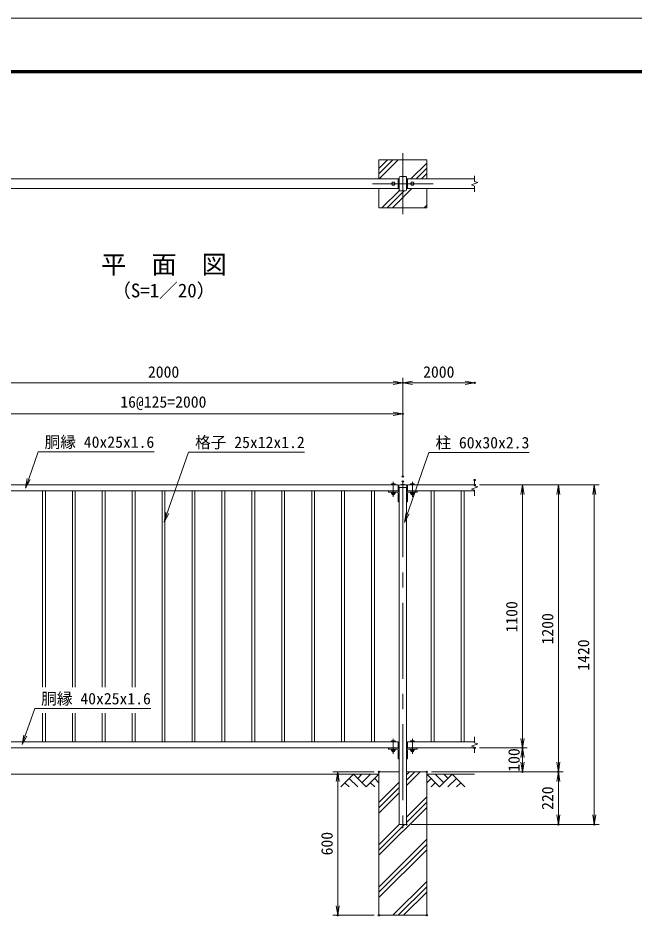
# Model space of a CAD drawing. Units: millimetres, scale not verified. Extents: x -4200 to 4200, y -2970 to 2970.
# Drawn here: x -2740 to -162, y -794 to 2970 of the extents above; entities that cross this region are included whole.
import ezdxf
from ezdxf.enums import TextEntityAlignment as Align

# ---------------------------------------------------------------- set-up
doc = ezdxf.new("R2010")
doc.units = ezdxf.units.MM
doc.header["$LTSCALE"] = 10
doc.header["$PDMODE"] = 32
doc.header["$PDSIZE"] = 5
doc.linetypes.add('USER1', pattern=[50.8, 31.75, -6.35, 6.35, -6.35])
for name, color, linetype, lineweight in [('0-0_D-BGD', 7, 'Continuous', 18), ('0-1_D-STR4', 7, 'Continuous', 18), ('0-2_D-DCR-HCH', 7, 'Continuous', 13), ('0-3_D-STR1', 1, 'Continuous', 18), ('0-4_D-BMK', 2, 'USER1', 13), ('0-5_D-TTL-TXT', 7, 'Continuous', 18), ('0-6_D-STR-DIM', 7, 'Continuous', 13), ('0-7_0', 7, 'Continuous', 18), ('0-9_D-STR3', 3, 'Continuous', 13), ('0-A_D-STR-TXT', 7, 'Continuous', 13), ('0-B_D-TTL', 7, 'Continuous', 18)]:
    doc.layers.add(name, color=color, linetype=linetype, lineweight=lineweight)
doc.layers.add('0-8_Defpoints', color=253, linetype='Continuous')
doc.styles.add('ＭＳ ゴシック', font='')
doc.styles.get('ＭＳ ゴシック').set_extended_font_data('MS Gothic')

# ---------------------------------------------------------------- blocks, each defined once
blk = doc.blocks.new('_Open')
at = {"layer": '0-7_0'}
blk.add_line((-10, 1.667), (0, 0), dxfattribs=at)
blk.add_lwpolyline([(-10, -1.667), (0, 0), (-10, 0)], dxfattribs=at)

msp = doc.modelspace()

# ---------------------------------------------------------------- linework, layer by layer
at = {"layer": '0-0_D-BGD'}
for p, q in [((-1231.94, -193.15), (-3031.94, -193.15)), ((-1031.94, -193.15), (-831.94, -193.15))]:
    msp.add_line(p, q, dxfattribs=at)
at = {"layer": '0-1_D-STR4'}
for p, q in [((-1031.94, 2376.49), (-1031.94, 2296.92)), ((-1231.94, 2256.92), (-1231.94, 2176.49)), ((-1031.94, 2256.92), (-1031.94, 2176.49)), ((-1031.94, 2176.49), (-1231.94, 2176.49)), ((-1231.94, -183.15), (-1231.94, -783.15)), ((-1147.44, -183.15), (-1231.94, -183.15)), ((-1031.94, -183.15), (-1116.44, -183.15)), ((-1031.94, -183.15), (-1031.94, -783.15)), ((-1031.94, -783.15), (-1231.94, -783.15))]:
    msp.add_line(p, q, dxfattribs=at)
msp.add_lwpolyline([(-1031.94, 2376.49), (-1231.94, 2376.49), (-1231.94, 2296.92)], dxfattribs=at)
at = {"layer": '0-2_D-DCR-HCH'}
for p, q in [((-1338.37, -193.15), (-1391.58, -246.36)), ((-1356.11, -210.88), (-1320.47, -246.36)), ((-1338.37, -193.15), (-1285.16, -246.36)), ((-1320.63, -210.88), (-1302.89, -193.15)), ((-1302.89, -228.62), (-1267.42, -193.15)), ((-1285.16, -246.36), (-1231.94, -193.15)), ((-1249.68, -210.88), (-1231.94, -228.54)), ((-978.73, -246.36), (-1031.94, -193.15)), ((-1014.21, -210.88), (-1031.94, -228.54)), ((-960.99, -228.62), (-996.47, -193.15)), ((-925.52, -193.15), (-978.73, -246.36)), ((-943.16, -210.98), (-960.99, -193.15)), ((-907.78, -210.88), (-943.42, -246.36)), ((-925.52, -193.15), (-872.31, -246.36)), ((-1373.84, -228.62), (-1356.02, -246.36)), ((-1267.42, -228.62), (-1249.6, -246.36)), ((-996.47, -228.62), (-1014.29, -246.36)), ((-890.05, -228.62), (-907.86, -246.36))]:
    msp.add_line(p, q, dxfattribs=at)
at = {"layer": '0-3_D-STR1'}
for p, q in [((-1151.94, 2296.92), (-3111.94, 2296.92)), ((-1151.94, 2296.92), (-1151.94, 2256.92)), ((-1151.94, 2296.92), (-1146.94, 2296.92)), ((-1151.44, 2296.67), (-1151.94, 2296.67)), ((-1146.94, 2302.32), (-1146.94, 2251.52)), ((-1142.34, 2306.92), (-1121.54, 2306.92)), ((-1116.94, 2251.52), (-1116.94, 2302.32)), ((-1111.94, 2296.92), (-1116.94, 2296.92)), ((-1112.44, 2296.67), (-1111.94, 2296.67)), ((-1111.94, 2296.92), (-831.94, 2296.92)), ((-1111.94, 2296.92), (-1111.94, 2256.92)), ((-1149.94, 2295.17), (-1149.94, 2258.67)), ((-1113.94, 2295.17), (-1113.94, 2258.67)), ((-1151.94, 2256.92), (-3111.94, 2256.92)), ((-1151.44, 2257.17), (-1151.94, 2257.17)), ((-1151.94, 2256.92), (-1146.94, 2256.92)), ((-1142.34, 2246.92), (-1121.54, 2246.92)), ((-1111.94, 2256.92), (-1116.94, 2256.92)), ((-1112.44, 2257.17), (-1111.94, 2257.17)), ((-1111.94, 2256.92), (-831.94, 2256.92)), ((-1151.94, 1016.85), (-3111.94, 1016.85)), ((-1151.94, 1016.85), (-1151.94, 991.85)), ((-1151.44, 1016.6), (-1151.94, 1016.6)), ((-1131.94, 1019.85), (-1145.19, 1016.85)), ((-1145.19, 1016.85), (-1118.69, 1016.85)), ((-1131.94, 1019.85), (-1118.69, 1016.85)), ((-1112.44, 1016.6), (-1111.94, 1016.6)), ((-831.94, 1016.85), (-1111.94, 1016.85)), ((-1111.94, 991.85), (-1111.94, 1016.85)), ((-1151.94, 991.85), (-3111.94, 991.85)), ((-2637.94, 991.85), (-2637.94, 170.64)), ((-2625.94, 991.85), (-2625.94, 170.64)), ((-2512.94, 991.85), (-2512.94, 170.64)), ((-2500.94, 991.85), (-2500.94, 170.64)), ((-2387.94, 991.85), (-2387.94, 170.64)), ((-2375.94, 991.85), (-2375.94, 170.64)), ((-2262.94, 991.85), (-2262.94, 170.64)), ((-2250.94, 991.85), (-2250.94, 170.64)), ((-2137.94, 991.85), (-2137.94, -58.15)), ((-2125.94, 991.85), (-2125.94, -58.15)), ((-2012.94, 991.85), (-2012.94, -58.15)), ((-2000.94, 991.85), (-2000.94, -58.15)), ((-1887.94, 991.85), (-1887.94, -58.15)), ((-1875.94, 991.85), (-1875.94, -58.15)), ((-1762.94, 991.85), (-1762.94, -58.15)), ((-1750.94, 991.85), (-1750.94, -58.15)), ((-1637.94, 991.85), (-1637.94, -58.15)), ((-1625.94, 991.85), (-1625.94, -58.15)), ((-1512.94, 991.85), (-1512.94, -58.15)), ((-1500.94, 991.85), (-1500.94, -58.15)), ((-1387.94, 991.85), (-1387.94, -58.15)), ((-1375.94, 991.85), (-1375.94, -58.15)), ((-1262.94, 991.85), (-1262.94, -58.15)), ((-1250.94, 991.85), (-1250.94, -58.15)), ((-1191.94, 991.85), (-1191.94, 987.35)), ((-1191.94, 991.85), (-1155.94, 991.85)), ((-1191.94, 987.35), (-1155.94, 987.35)), ((-1151.44, 992.1), (-1151.94, 992.1)), ((-1151.44, 982.85), (-1151.44, 946.85)), ((-1149.94, 1015.1), (-1149.94, 993.6)), ((-1148.19, 1013.85), (-1148.19, 1006.85)), ((-1148.19, 1006.85), (-1115.69, 1006.85)), ((-1146.94, 1006.85), (-1146.94, -403.15)), ((-1116.94, -403.15), (-1116.94, 1006.85)), ((-1115.69, 1013.85), (-1115.69, 1006.85)), ((-1113.94, 993.6), (-1113.94, 1015.1)), ((-1112.44, 992.1), (-1111.94, 992.1)), ((-1112.44, 982.85), (-1112.44, 946.85)), ((-831.94, 991.85), (-1111.94, 991.85)), ((-1071.94, 991.85), (-1107.94, 991.85)), ((-1071.94, 987.35), (-1107.94, 987.35)), ((-1071.94, 991.85), (-1071.94, 987.35)), ((-1012.94, 991.85), (-1012.94, -58.15)), ((-1000.94, 991.85), (-1000.94, -58.15)), ((-887.94, 991.85), (-887.94, -58.15)), ((-875.94, 991.85), (-875.94, -58.15)), ((-1151.44, 946.85), (-1146.94, 946.85)), ((-1112.44, 946.85), (-1116.94, 946.85)), ((-2637.94, 62.02), (-2637.94, -58.15)), ((-2625.94, 62.02), (-2625.94, -58.15)), ((-2512.94, 62.02), (-2512.94, -58.15)), ((-2500.94, 62.02), (-2500.94, -58.15)), ((-2387.94, 62.02), (-2387.94, -58.15)), ((-2375.94, 62.02), (-2375.94, -58.15)), ((-2262.94, 62.02), (-2262.94, -58.15)), ((-2250.94, 62.02), (-2250.94, -58.15)), ((-1151.94, -58.15), (-3111.94, -58.15)), ((-1151.94, -58.15), (-1151.94, -83.15)), ((-1151.44, -58.4), (-1151.94, -58.4)), ((-1149.94, -59.9), (-1149.94, -81.4)), ((-1113.94, -81.4), (-1113.94, -59.9)), ((-1112.44, -58.4), (-1111.94, -58.4)), ((-831.94, -58.15), (-1111.94, -58.15)), ((-1111.94, -83.15), (-1111.94, -58.15)), ((-1151.94, -83.15), (-3111.94, -83.15)), ((-1191.94, -83.15), (-1191.94, -87.65)), ((-1191.94, -83.15), (-1155.94, -83.15)), ((-1191.94, -87.65), (-1155.94, -87.65)), ((-1151.44, -82.9), (-1151.94, -82.9)), ((-1151.44, -92.15), (-1151.44, -128.15)), ((-1112.44, -82.9), (-1111.94, -82.9)), ((-1112.44, -92.15), (-1112.44, -128.15)), ((-831.94, -83.15), (-1111.94, -83.15)), ((-1071.94, -83.15), (-1107.94, -83.15)), ((-1071.94, -87.65), (-1107.94, -87.65)), ((-1071.94, -83.15), (-1071.94, -87.65)), ((-1151.44, -128.15), (-1146.94, -128.15)), ((-1112.44, -128.15), (-1116.94, -128.15)), ((-1146.94, -403.15), (-1116.94, -403.15))]:
    msp.add_line(p, q, dxfattribs=at)
for centre, radius, start, end in [((-1151.44, 2295.17), 1.5, 0, 90), ((-1142.34, 2302.32), 4.6, 90.00002, 179.99999), ((-1121.54, 2302.32), 4.6, 0, 90.00002), ((-1112.44, 2295.17), 1.5, 90, 180), ((-1151.44, 2258.67), 1.5, 270, 0), ((-1142.34, 2251.52), 4.6, 179.99999, 270.00002), ((-1121.54, 2251.52), 4.6, 270.00002, 0), ((-1112.44, 2258.67), 1.5, 180, 270), ((-1151.44, 1015.1), 1.5, 0, 90), ((-1145.19, 1013.85), 3, 90, 180), ((-1118.69, 1013.85), 3, 0, 90), ((-1112.44, 1015.1), 1.5, 90, 180), ((-1155.94, 982.85), 9, 0, 90), ((-1155.94, 982.85), 4.5, 0, 90), ((-1151.44, 993.6), 1.5, 270, 0), ((-1107.94, 982.85), 9, 90, 180), ((-1112.44, 993.6), 1.5, 180, 270), ((-1107.94, 982.85), 4.5, 90, 180), ((-1151.44, -59.9), 1.5, 0, 90), ((-1112.44, -59.9), 1.5, 90, 180), ((-1155.94, -92.15), 9, 0, 90), ((-1155.94, -92.15), 4.5, 0, 90), ((-1151.44, -81.4), 1.5, 270, 0), ((-1107.94, -92.15), 9, 90, 180), ((-1112.44, -81.4), 1.5, 180, 270), ((-1107.94, -92.15), 4.5, 90, 180)]:
    msp.add_arc(centre, radius, start, end, dxfattribs=at)
at = {"layer": '0-4_D-BMK'}
for p, q in [((-1131.94, 2149.64), (-1131.94, 2404.2)), ((-1004.66, 2276.92), (-1259.22, 2276.92)), ((-1171.94, 1030.2), (-1171.94, 967.5)), ((-1131.94, 1031.85), (-1131.94, -418.15)), ((-1091.94, 1030.2), (-1091.94, 967.5)), ((-1171.94, -44.8), (-1171.94, -107.5)), ((-1091.94, -44.8), (-1091.94, -107.5))]:
    msp.add_line(p, q, dxfattribs=at)
at = {"layer": '0-6_D-STR-DIM'}
for p, q in [((-831.94, 2286.54), (-831.94, 2310.35)), ((-818.73, 2281.73), (-845.16, 2272.11)), ((-845.16, 2272.11), (-831.94, 2267.3)), ((-831.94, 2286.54), (-818.73, 2281.73)), ((-831.94, 2243.49), (-831.94, 2267.3)), ((-3131.94, 1444.43), (-1131.94, 1444.43)), ((-1131.94, 1071.85), (-1131.94, 1464.43)), ((-1131.94, 1071.85), (-1131.94, 1464.43)), ((-1131.94, 1444.43), (-831.94, 1444.43)), ((-1131.94, 1051.85), (-1131.94, 1334.32)), ((-3131.94, 1314.32), (-1131.94, 1314.32)), ((-831.94, 1037.78), (-831.94, 1013.97)), ((-811.94, 1016.85), (-611.94, 1016.85)), ((-811.94, 1016.85), (-461.94, 1016.85)), ((-811.94, 1016.85), (-311.94, 1016.85)), ((-631.94, 1016.85), (-631.94, -83.15)), ((-481.94, 1016.85), (-481.94, -183.15)), ((-331.94, 1016.85), (-331.94, -403.15)), ((-845.16, 999.54), (-818.73, 1009.16)), ((-831.94, 994.73), (-845.16, 999.54)), ((-818.73, 1009.16), (-831.94, 1013.97)), ((-831.94, 994.73), (-831.94, 970.92)), ((-831.94, -37.22), (-831.94, -61.03)), ((-845.16, -75.46), (-818.73, -65.84)), ((-818.73, -65.84), (-831.94, -61.03)), ((-831.94, -80.27), (-845.16, -75.46)), ((-831.94, -80.27), (-831.94, -104.08)), ((-811.94, -83.15), (-611.94, -83.15)), ((-811.94, -83.15), (-611.94, -83.15)), ((-631.94, -83.15), (-631.94, -183.15)), ((-1251.94, -183.15), (-1424.07, -183.15)), ((-1404.07, -183.15), (-1404.07, -783.15)), ((-1011.94, -183.15), (-611.94, -183.15)), ((-1011.94, -183.15), (-461.94, -183.15)), ((-1011.94, -183.15), (-461.94, -183.15)), ((-481.94, -183.15), (-481.94, -403.15)), ((-1096.94, -403.15), (-461.94, -403.15)), ((-1096.94, -403.15), (-311.94, -403.15)), ((-1251.94, -783.15), (-1424.07, -783.15))]:
    msp.add_line(p, q, dxfattribs=at)
at = {"layer": '0-7_0'}
for p, q in [((-1231.94, 2318.32), (-1173.78, 2376.49)), ((-1231.94, 2340.42), (-1195.87, 2376.49)), ((-1231.25, 2296.92), (-1151.68, 2376.49)), ((-1098.67, 2296.92), (-1031.94, 2363.64)), ((-1076.57, 2296.92), (-1031.94, 2341.55)), ((-1054.47, 2296.92), (-1031.94, 2319.45)), ((-1219.1, 2176.49), (-1146.34, 2249.25)), ((-1116.94, 2256.55), (-1116.57, 2256.92)), ((-1042.32, 2176.49), (-1031.94, 2186.87)), ((-1116.94, -240.43), (-1059.67, -183.15)), ((-1116.94, -218.33), (-1081.76, -183.15)), ((-1116.94, -196.23), (-1103.86, -183.15)), ((-1231.94, -311.23), (-1146.94, -226.23)), ((-1231.94, -333.33), (-1146.94, -248.33)), ((-1231.94, -355.43), (-1146.94, -270.43)), ((-1116.94, -373.01), (-1031.94, -288.01)), ((-1231.94, -532.2), (-1031.94, -332.2)), ((-1116.94, -395.11), (-1031.94, -310.11)), ((-1231.94, -488.01), (-1146.94, -403.01)), ((-1231.94, -510.11), (-1124.99, -403.15)), ((-1231.94, -664.78), (-1031.94, -464.78)), ((-1231.94, -686.88), (-1031.94, -486.88)), ((-1231.94, -708.98), (-1031.94, -508.98)), ((-1173.53, -783.15), (-1031.94, -641.56)), ((-1151.43, -783.15), (-1031.94, -663.66)), ((-1129.34, -783.15), (-1031.94, -685.76))]:
    msp.add_line(p, q, dxfattribs=at)
for points in [[(-1197, 2176.49), (-1131.94, 2241.55), (-1126.57, 2246.92)], [(-1174.9, 2176.49), (-1131.94, 2219.45), (-1094.47, 2256.92)]]:
    msp.add_lwpolyline(points, dxfattribs=at)
at = {"layer": '0-8_Defpoints'}
for p in [(-1131.94, 1444.43), (-831.94, 1444.43), (-1131.94, 1314.32), (-1131.94, 1051.85), (-1131.94, 1031.85), (-831.94, 1037.78), (-831.94, 1016.85), (-831.94, 1016.85), (-831.94, 1016.85), (-831.94, -83.15), (-831.94, -83.15), (-631.94, -83.15), (-1231.94, -183.15), (-1031.94, -183.15), (-631.94, -183.15), (-481.94, -183.15), (-1116.94, -403.15), (-481.94, -403.15), (-331.94, -403.15), (-1404.07, -783.15), (-1231.94, -783.15), (-1231.94, -783.15), (-1031.94, -783.15)]:
    msp.add_point(p, dxfattribs=at)
at = {"layer": '0-9_D-STR3'}
for p, q in [((-1179.44, 2276.93), (-1175.7, 2283.41)), ((-1168.19, 2270.43), (-1164.44, 2276.91)), ((-1095.7, 2270.43), (-1099.44, 2276.91)), ((-1084.44, 2276.93), (-1088.19, 2283.41)), ((-1179.44, 1021.77), (-1178.44, 1022.35)), ((-1179.44, 1016.85), (-1179.44, 1021.77)), ((-1179.44, 1016.85), (-1164.44, 1016.85)), ((-1178.44, 1022.35), (-1165.45, 1022.35)), ((-1175.69, 1016.85), (-1175.69, 1021.77)), ((-1168.2, 1016.85), (-1168.2, 1021.77)), ((-1164.44, 1021.77), (-1165.45, 1022.35)), ((-1164.44, 1016.85), (-1164.44, 1021.77)), ((-1099.44, 1021.77), (-1098.44, 1022.35)), ((-1099.44, 1016.85), (-1099.44, 1021.77)), ((-1084.44, 1016.85), (-1099.44, 1016.85)), ((-1085.45, 1022.35), (-1098.44, 1022.35)), ((-1095.69, 1016.85), (-1095.69, 1021.77)), ((-1088.2, 1016.85), (-1088.2, 1021.77)), ((-1084.44, 1021.77), (-1085.45, 1022.35)), ((-1084.44, 1016.85), (-1084.44, 1021.77)), ((-1179.44, 987.35), (-1179.44, 981.43)), ((-1164.44, 987.35), (-1179.44, 987.35)), ((-1179.44, 981.43), (-1178.44, 980.85)), ((-1165.45, 980.85), (-1178.44, 980.85)), ((-1175.69, 987.35), (-1175.69, 981.43)), ((-1168.2, 987.35), (-1168.2, 981.43)), ((-1164.44, 981.43), (-1165.45, 980.85)), ((-1164.44, 987.35), (-1164.44, 981.43)), ((-1099.44, 987.35), (-1099.44, 981.43)), ((-1099.44, 987.35), (-1084.44, 987.35)), ((-1099.44, 981.43), (-1098.44, 980.85)), ((-1098.44, 980.85), (-1085.45, 980.85)), ((-1095.69, 987.35), (-1095.69, 981.43)), ((-1088.2, 987.35), (-1088.2, 981.43)), ((-1084.44, 981.43), (-1085.45, 980.85)), ((-1084.44, 987.35), (-1084.44, 981.43)), ((-1179.44, -53.23), (-1178.44, -52.65)), ((-1179.44, -58.15), (-1179.44, -53.23)), ((-1179.44, -58.15), (-1164.44, -58.15)), ((-1178.44, -52.65), (-1165.45, -52.65)), ((-1175.69, -58.15), (-1175.69, -53.23)), ((-1168.2, -58.15), (-1168.2, -53.23)), ((-1164.44, -53.23), (-1165.45, -52.65)), ((-1164.44, -58.15), (-1164.44, -53.23)), ((-1099.44, -53.23), (-1098.44, -52.65)), ((-1099.44, -58.15), (-1099.44, -53.23)), ((-1084.44, -58.15), (-1099.44, -58.15)), ((-1085.45, -52.65), (-1098.44, -52.65)), ((-1095.69, -58.15), (-1095.69, -53.23)), ((-1088.2, -58.15), (-1088.2, -53.23)), ((-1084.44, -53.23), (-1085.45, -52.65)), ((-1084.44, -58.15), (-1084.44, -53.23)), ((-1179.44, -87.65), (-1179.44, -93.57)), ((-1164.44, -87.65), (-1179.44, -87.65)), ((-1179.44, -93.57), (-1178.44, -94.15)), ((-1165.45, -94.15), (-1178.44, -94.15)), ((-1175.69, -87.65), (-1175.69, -93.57)), ((-1168.2, -87.65), (-1168.2, -93.57)), ((-1164.44, -93.57), (-1165.45, -94.15)), ((-1164.44, -87.65), (-1164.44, -93.57)), ((-1099.44, -87.65), (-1099.44, -93.57)), ((-1099.44, -87.65), (-1084.44, -87.65)), ((-1099.44, -93.57), (-1098.44, -94.15)), ((-1098.44, -94.15), (-1085.45, -94.15)), ((-1095.69, -87.65), (-1095.69, -93.57)), ((-1088.2, -87.65), (-1088.2, -93.57)), ((-1084.44, -93.57), (-1085.45, -94.15)), ((-1084.44, -87.65), (-1084.44, -93.57))]:
    msp.add_line(p, q, dxfattribs=at)
for points in [[(-1179.44, 2276.93), (-1175.69, 2270.42), (-1168.19, 2270.43)], [(-1175.7, 2283.41), (-1168.19, 2283.41), (-1164.44, 2276.91)], [(-1088.19, 2283.41), (-1095.69, 2283.41), (-1099.44, 2276.91)], [(-1084.44, 2276.93), (-1088.19, 2270.42), (-1095.7, 2270.43)]]:
    msp.add_lwpolyline(points, dxfattribs=at)
for centre in [(-1171.94, 2276.92), (-1091.94, 2276.92)]:
    msp.add_circle(centre, 6.49, dxfattribs=at)
for centre, radius, start, end in [((-1178.67, 1014.46), 7.9, 67.81236, 88.31726), ((-1171.94, 1010.02), 12.33, 72.33186, 107.66814), ((-1165.22, 1014.46), 7.9, 91.68274, 112.18764), ((-1098.67, 1014.46), 7.9, 67.81236, 88.31726), ((-1091.94, 1010.02), 12.33, 72.33186, 107.66814), ((-1085.22, 1014.46), 7.9, 91.68274, 112.18764), ((-1178.67, 988.75), 7.9, 271.68274, 292.18764), ((-1171.94, 981.37), 6.51, 184.51776, 355.48224), ((-1171.94, 993.18), 12.33, 252.33186, 287.66814), ((-1165.22, 988.75), 7.9, 247.81236, 268.31726), ((-1098.67, 988.75), 7.9, 271.68274, 292.18764), ((-1091.94, 981.37), 6.51, 184.51776, 355.48224), ((-1091.94, 993.18), 12.33, 252.33186, 287.66814), ((-1085.22, 988.75), 7.9, 247.81236, 268.31726), ((-1178.67, -60.54), 7.9, 67.81236, 88.31726), ((-1171.94, -64.98), 12.33, 72.33186, 107.66814), ((-1165.22, -60.54), 7.9, 91.68274, 112.18764), ((-1098.67, -60.54), 7.9, 67.81236, 88.31726), ((-1091.94, -64.98), 12.33, 72.33186, 107.66814), ((-1085.22, -60.54), 7.9, 91.68274, 112.18764), ((-1178.67, -86.25), 7.9, 271.68274, 292.18764), ((-1171.94, -93.63), 6.51, 184.51776, 355.48224), ((-1171.94, -81.82), 12.33, 252.33186, 287.66814), ((-1165.22, -86.25), 7.9, 247.81236, 268.31726), ((-1098.67, -86.25), 7.9, 271.68274, 292.18764), ((-1091.94, -93.63), 6.51, 184.51776, 355.48224), ((-1091.94, -81.82), 12.33, 252.33186, 287.66814), ((-1085.22, -86.25), 7.9, 247.81236, 268.31726)]:
    msp.add_arc(centre, radius, start, end, dxfattribs=at)
at = {"layer": '0-A_D-STR-TXT'}
for points in [[(-2171.14, 1155.51), (-2655.83, 1155.51), (-2708.07, 1006.04)], [(-1542.34, 1154.5), (-2027.03, 1154.5), (-2129.11, 863.45)], [(-604.26, 1153.06), (-1022.73, 1153.06), (-1124.81, 862.01)], [(-2185.43, 82.39), (-2670.11, 82.39), (-2722.35, -67.08)]]:
    msp.add_lwpolyline(points, dxfattribs=at)
at = {"layer": '0-B_D-TTL'}
for points in [[(-4199.89, -2969.82), (4200.11, -2969.82), (4200.11, 2970.18), (-4199.89, 2970.18)], [(-3929.89, 2750.18), (3930.11, 2750.18), (3930.11, -2749.82), (-3929.89, -2749.82)], [(-3927.39, 2747.68), (3927.61, 2747.68), (3927.61, -2747.32), (-3927.39, -2747.32)], [(-3924.89, 2745.18), (3925.11, 2745.18), (3925.11, -2744.82), (-3924.89, -2744.82)], [(-3922.39, 2742.68), (3922.61, 2742.68), (3922.61, -2742.32), (-3922.39, -2742.32)], [(-3919.89, 2740.18), (3920.11, 2740.18), (3920.11, -2739.82), (-3919.89, -2739.82)]]:
    msp.add_lwpolyline(points, close=True, dxfattribs=at)

# ---------------------------------------------------------------- block references
at = {"layer": '0-6_D-STR-DIM', "xscale": 4, "yscale": 4}
for p in [(-1131.94, 1444.43), (-831.94, 1444.43), (-1131.94, 1314.32)]:
    msp.add_blockref('_Open', p, dxfattribs=at)
for p, rotation in [((-1131.94, 1444.43), 180), ((-631.94, 1016.85), 90), ((-481.94, 1016.85), 90), ((-331.94, 1016.85), 90), ((-631.94, -83.15), 270), ((-631.94, -83.15), 90), ((-631.94, -183.15), 270), ((-481.94, -183.15), 270), ((-1404.07, -183.15), 90), ((-481.94, -183.15), 90), ((-481.94, -403.15), 270), ((-331.94, -403.15), 270), ((-1404.07, -783.15), 270)]:
    msp.add_blockref('_Open', p, dxfattribs=dict(at, rotation=rotation))
at = {"layer": '0-A_D-STR-TXT', "xscale": 4, "yscale": 4}
for p, rotation in [((-2708.73, 1004.15), 250.73568), ((-2129.77, 861.57), 250.67255), ((-1125.48, 860.12), 250.67255), ((-2723.01, -68.97), 250.73568)]:
    msp.add_blockref('_Open', p, dxfattribs=dict(at, rotation=rotation))

# ---------------------------------------------------------------- texts
at = {"layer": '0-5_D-TTL-TXT', "style": 'ＭＳ ゴシック'}
for s, height, p in [('平\u3000面\u3000図', 76.98, (-2392.62, 1877.45)), ('（S=1／20）', 57.7, (-2347.13, 1784.25))]:
    msp.add_text(s, height=height, dxfattribs=at).set_placement(p, align=Align.BOTTOM_LEFT)
at = {"layer": '0-6_D-STR-DIM', "style": 'ＭＳ ゴシック'}
for s, p in [('2000', (-2197.21, 1451.17)), ('2000', (-1047.21, 1451.17)), ('16@125=2000', (-2312.66, 1325.77))]:
    msp.add_text(s, height=48.09, dxfattribs=at).set_placement(p, align=Align.BOTTOM_LEFT)
for s, p in [('1100', (-638.69, 399.93)), ('1200', (-488.69, 349.93)), ('1420', (-338.69, 239.93)), ('100', (-629.25, -182.5)), ('220', (-488.69, -342.16)), ('600', (-1410.82, -532.41))]:
    msp.add_text(s, height=48.09, rotation=90, dxfattribs=at).set_placement(p, align=Align.BOTTOM_LEFT)
at = {"layer": '0-A_D-STR-TXT', "style": 'ＭＳ ゴシック'}
for s, p in [('胴縁 40x25x1.6', (-2629.1, 1157.89)), ('格子 25x12x1.2', (-2000.31, 1156.88)), ('柱 60x30x2.3', (-996.01, 1155.44)), ('胴縁 40x25x1.6', (-2643.39, 84.76))]:
    msp.add_text(s, height=48.09, dxfattribs=at).set_placement(p, align=Align.BOTTOM_LEFT)

doc.saveas('drawing.dxf')
